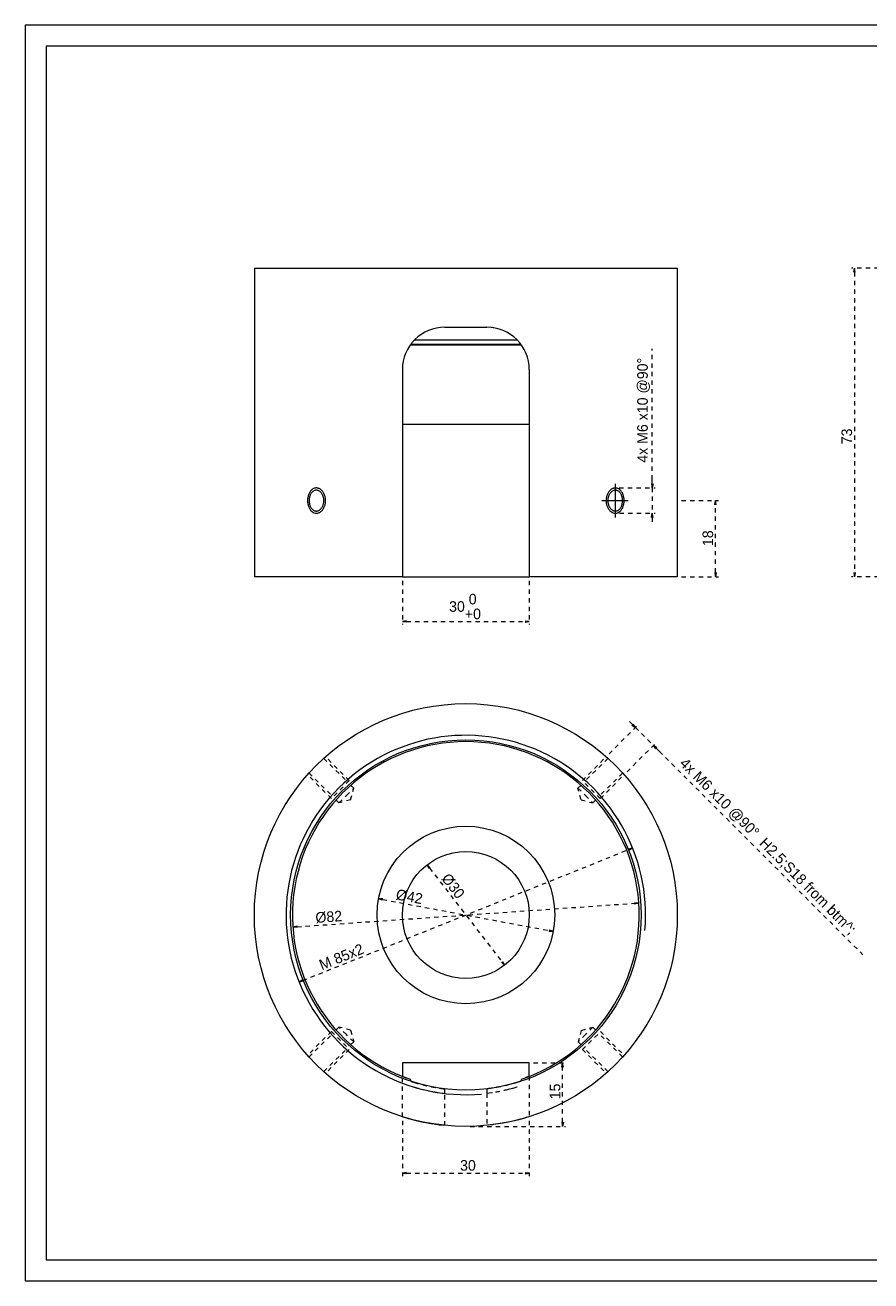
# Model space of a CAD drawing. Header units: millimetres. Extents: x 0 to 420, y 0 to 297.
# Drawn here: x 0 to 199.9, y 0 to 297 of the extents above; entities that cross this region are included whole.
import ezdxf

# ---------------------------------------------------------------- set-up
doc = ezdxf.new("R2010")
doc.units = ezdxf.units.MM
doc.linetypes.add('DASHDOT', pattern=[11.176, 8.128, -1.524, 0, -1.524])
doc.linetypes.add('DOT', pattern=[2.032, 1.016, -1.016])
for name, color, linetype in [('Axis', 5, 'DASHDOT'), ('Dimension', 5, 'DOT'), ('Outline', 7, 'Continuous')]:
    doc.layers.add(name, color=color, linetype=linetype)
doc.styles.add('VCDSTYLE10', font='Sans Serif.ttf')
doc.dimstyles.new('VCDDIMSTYLE01', dxfattribs={"dimtxt": 2.5, "dimasz": 1, "dimexe": 0.7, "dimexo": 1, "dimgap": 0.5, "dimtad": 1, "dimdsep": 46, "dimtxsty": 'VCDSTYLE10', "dimblk1": 'OPEN', "dimblk2": 'OPEN', "dimsah": 1, "dimcen": 0.09, "dimazin": 2, "dimtfac": 1, "dimtdec": 4, "dimtmove": 0, "dimatfit": 0, "dimfxl": 1, "dimtolj": 1, "dimtzin": 0, "dimarcsym": 0})

# ---------------------------------------------------------------- blocks, each defined once
blk = doc.blocks.new('_Open')
at = {"color": 0, "linetype": 'ByBlock', "lineweight": -2}
for p, q in [((-1, 0.166667), (0, 0)), ((-1, -0.166667), (0, 0)), ((0, 0), (-1, 0))]:
    blk.add_line(p, q, dxfattribs=at)
blk = doc.blocks.new('*D1')
at = {"layer": 'Defpoints', "color": 0}
for p in [(148.54, 126.64), (137.36, 123.95), (141.61, 119.71)]:
    blk.add_point(p, dxfattribs=at)
at = {"layer": 'Dimension', "color": 0, "lineweight": -2}
for p, q in [((138.07, 124.66), (144.79, 131.38)), ((143.59, 131.59), (142.89, 132.3)), ((144.3, 130.88), (148.54, 126.64)), ((142.31, 120.41), (149.04, 127.14)), ((148.54, 126.64), (198.03, 77.15)), ((149.25, 125.93), (149.96, 125.23))]:
    blk.add_line(p, q, dxfattribs=at)
for p, rotation in [((144.3, 130.88), 314.9999999999994), ((148.54, 126.64), 134.9999999999994)]:
    blk.add_blockref('_Open', p, dxfattribs=dict(at, rotation=rotation))
at = {"layer": 'Dimension', "color": 0, "insert": (175.48, 102.67), "char_height": 2.5, "attachment_point": 5, "rotation": 315, "style": 'VCDSTYLE10'}
blk.add_mtext('\\A1;4x M6 x10 @90°  {H2.5;S18 from btm^ ;}', dxfattribs=at)
blk = doc.blocks.new('*D3')
at = {"layer": 'Defpoints', "color": 0}
for p in [(119.19, 51.54), (127.08, 51.54), (104.19, 36.54)]:
    blk.add_point(p, dxfattribs=at)
at = {"layer": 'Dimension', "color": 0, "lineweight": -2}
for p, q in [((120.19, 51.54), (127.78, 51.54)), ((127.08, 37.54), (127.08, 50.54)), ((105.19, 36.54), (127.78, 36.54))]:
    blk.add_line(p, q, dxfattribs=at)
for p, rotation in [((127.08, 51.54), 90), ((127.08, 36.54), 270)]:
    blk.add_blockref('_Open', p, dxfattribs=dict(at, rotation=rotation))
at = {"layer": 'Dimension', "color": 0, "insert": (125.3, 44.81), "char_height": 2.5, "attachment_point": 5, "rotation": 90, "style": 'VCDSTYLE10'}
blk.add_mtext('\\A1;15', dxfattribs=at)
blk = doc.blocks.new('*D4')
at = {"layer": 'Defpoints', "color": 0}
for p in [(89.19, 38.84), (119.19, 38.84), (119.19, 25.5)]:
    blk.add_point(p, dxfattribs=at)
at = {"layer": 'Dimension', "color": 0, "lineweight": -2}
for p, q in [((89.19, 37.84), (89.19, 24.8)), ((119.19, 37.84), (119.19, 24.8)), ((90.19, 25.5), (118.19, 25.5))]:
    blk.add_line(p, q, dxfattribs=at)
at = {"layer": 'Dimension', "color": 0, "lineweight": -2, "rotation": 180}
blk.add_blockref('_Open', (89.19, 25.5), dxfattribs=at)
at = {"layer": 'Dimension', "color": 0, "lineweight": -2}
blk.add_blockref('_Open', (119.19, 25.5), dxfattribs=at)
at = {"layer": 'Dimension', "color": 0, "insert": (104.69, 27.3), "char_height": 2.5, "attachment_point": 5, "style": 'VCDSTYLE10'}
blk.add_mtext('\\A1;30', dxfattribs=at)
blk = doc.blocks.new('*D5')
at = {"layer": 'Defpoints', "color": 0}
for p in [(143.62, 102.39), (64.76, 70.68)]:
    blk.add_point(p, dxfattribs=at)
at = {"layer": 'Dimension', "color": 0, "lineweight": -2}
blk.add_line((65.69, 71.05), (142.7, 102.02), dxfattribs=at)
for p, rotation in [((143.62, 102.39), 21.90581329141331), ((64.76, 70.68), 201.9058132914133)]:
    blk.add_blockref('_Open', p, dxfattribs=dict(at, rotation=rotation))
at = {"layer": 'Dimension', "color": 0, "insert": (74.77, 76.64), "char_height": 2.5, "attachment_point": 5, "rotation": 21.9058, "style": 'VCDSTYLE10'}
blk.add_mtext('\\A1;M 85x2', dxfattribs=at)
blk = doc.blocks.new('*D6')
at = {"layer": 'Defpoints', "color": 0}
for p in [(83.55, 90.39), (124.84, 82.68)]:
    blk.add_point(p, dxfattribs=at)
at = {"layer": 'Dimension', "color": 0, "lineweight": -2}
blk.add_line((84.53, 90.2), (123.85, 82.87), dxfattribs=at)
for p, rotation in [((83.55, 90.39), 169.4287092882102), ((124.84, 82.68), 349.4287092882101)]:
    blk.add_blockref('_Open', p, dxfattribs=dict(at, rotation=rotation))
at = {"layer": 'Dimension', "color": 0, "insert": (90.84, 90.85), "char_height": 2.5, "attachment_point": 5, "rotation": 349.4287, "style": 'VCDSTYLE10'}
blk.add_mtext('\\A1;%%c42', dxfattribs=at)
blk = doc.blocks.new('*D10')
at = {"layer": 'Defpoints', "color": 0}
for p in [(139.48, 187.53), (139.55, 181.54), (148.28, 181.54)]:
    blk.add_point(p, dxfattribs=at)
at = {"layer": 'Dimension', "color": 0, "lineweight": -2}
for p, q in [((148.28, 187.53), (148.28, 220.43)), ((140.48, 187.53), (148.98, 187.53)), ((148.28, 188.53), (148.28, 189.53)), ((148.28, 187.53), (148.28, 181.54)), ((140.55, 181.54), (148.98, 181.54)), ((148.28, 180.54), (148.28, 179.54))]:
    blk.add_line(p, q, dxfattribs=at)
for p, rotation in [((148.28, 187.53), 270), ((148.28, 181.54), 90)]:
    blk.add_blockref('_Open', p, dxfattribs=dict(at, rotation=rotation))
at = {"layer": 'Dimension', "color": 0, "insert": (146.21, 205.91), "char_height": 2.5, "attachment_point": 5, "rotation": 90, "style": 'VCDSTYLE10'}
blk.add_mtext('\\A1;4x M6 x10 @90°', dxfattribs=at)
blk = doc.blocks.new('*D11')
at = {"layer": 'Defpoints', "color": 0}
for p in [(154.19, 184.54), (163.22, 184.54), (154.19, 166.54)]:
    blk.add_point(p, dxfattribs=at)
at = {"layer": 'Dimension', "color": 0, "lineweight": -2}
for p, q in [((155.19, 184.54), (163.92, 184.54)), ((163.22, 167.54), (163.22, 183.54)), ((155.19, 166.54), (163.92, 166.54))]:
    blk.add_line(p, q, dxfattribs=at)
for p, rotation in [((163.22, 184.54), 90), ((163.22, 166.54), 270)]:
    blk.add_blockref('_Open', p, dxfattribs=dict(at, rotation=rotation))
at = {"layer": 'Dimension', "color": 0, "insert": (161.42, 175.65), "char_height": 2.5, "attachment_point": 5, "rotation": 90, "style": 'VCDSTYLE10'}
blk.add_mtext('\\A1;18', dxfattribs=at)
blk = doc.blocks.new('*D12')
at = {"layer": 'Defpoints', "color": 0}
for p in [(89.19, 166.54), (119.19, 166.54), (119.19, 155.97)]:
    blk.add_point(p, dxfattribs=at)
at = {"layer": 'Dimension', "color": 0, "lineweight": -2}
for p, q in [((89.19, 165.54), (89.19, 155.27)), ((119.19, 165.54), (119.19, 155.27)), ((90.19, 155.97), (118.19, 155.97))]:
    blk.add_line(p, q, dxfattribs=at)
at = {"layer": 'Dimension', "color": 0, "lineweight": -2, "rotation": 180}
blk.add_blockref('_Open', (89.19, 155.97), dxfattribs=at)
at = {"layer": 'Dimension', "color": 0, "lineweight": -2}
blk.add_blockref('_Open', (119.19, 155.97), dxfattribs=at)
at = {"layer": 'Dimension', "color": 0, "insert": (104, 159.5), "char_height": 2.5, "attachment_point": 5, "style": 'VCDSTYLE10'}
blk.add_mtext('\\A1;30\\S 0^ +0;', dxfattribs=at)
blk = doc.blocks.new('*D15')
at = {"layer": 'Defpoints', "color": 0}
for p in [(214.99, 239.54), (196.07, 166.54), (214.99, 166.54)]:
    blk.add_point(p, dxfattribs=at)
at = {"layer": 'Dimension', "color": 0, "lineweight": -2}
for p, q in [((213.99, 239.54), (195.37, 239.54)), ((196.07, 238.54), (196.07, 167.54)), ((213.99, 166.54), (195.37, 166.54))]:
    blk.add_line(p, q, dxfattribs=at)
for p, rotation in [((196.07, 239.54), 90), ((196.07, 166.54), 270)]:
    blk.add_blockref('_Open', p, dxfattribs=dict(at, rotation=rotation))
at = {"layer": 'Dimension', "color": 0, "insert": (194.27, 199.73), "char_height": 2.5, "attachment_point": 5, "rotation": 90, "style": 'VCDSTYLE10'}
blk.add_mtext('\\A1;73', dxfattribs=at)
blk = doc.blocks.new('*D22')
at = {"layer": 'Defpoints', "color": 0}
for p in [(95.02, 98.41), (113.36, 74.66)]:
    blk.add_point(p, dxfattribs=at)
at = {"layer": 'Dimension', "color": 0, "lineweight": -2}
blk.add_line((95.64, 97.62), (112.75, 75.45), dxfattribs=at)
for p, rotation in [((95.02, 98.41), 127.6794021081232), ((113.36, 74.66), 307.6794021081232)]:
    blk.add_blockref('_Open', p, dxfattribs=dict(at, rotation=rotation))
at = {"layer": 'Dimension', "color": 0, "insert": (101.17, 93.38), "char_height": 2.5, "attachment_point": 5, "rotation": 307.6794, "style": 'VCDSTYLE10'}
blk.add_mtext('\\A1;%%c30', dxfattribs=at)
blk = doc.blocks.new('*D23')
at = {"layer": 'Defpoints', "color": 0}
for p in [(145.09, 89.39), (63.29, 83.68)]:
    blk.add_point(p, dxfattribs=at)
at = {"layer": 'Dimension', "color": 0, "lineweight": -2}
blk.add_line((64.29, 83.75), (144.1, 89.32), dxfattribs=at)
for p, rotation in [((145.09, 89.39), 3.998600407207364), ((63.29, 83.68), 183.9986004072074)]:
    blk.add_blockref('_Open', p, dxfattribs=dict(at, rotation=rotation))
at = {"layer": 'Dimension', "color": 0, "insert": (71.79, 86.07), "char_height": 2.5, "attachment_point": 5, "rotation": 3.9986, "style": 'VCDSTYLE10'}
blk.add_mtext('\\A1;%%c82', dxfattribs=at)
blk = doc.blocks.new('Sheet Border')
at = {"layer": 'Outline', "color": 2}
for points in [[(0, 0), (420, 0), (420, 297), (0, 297), (0, 0)], [(5, 5), (415, 5), (415, 292), (5, 292), (5, 5)]]:
    blk.add_lwpolyline(points, dxfattribs=at)

msp = doc.modelspace()

# ---------------------------------------------------------------- linework, layer by layer
at = {"color": 2}
for p, q in [((54.193, 239.535), (54.193, 166.535)), ((54.193, 239.535), (154.193, 239.535)), ((154.193, 239.535), (154.193, 166.535)), ((99.193, 225.535), (109.193, 225.535)), ((117.347, 221.294), (91.039, 221.294)), ((91.2, 221.535), (117.186, 221.535)), ((92.059, 222.535), (116.326, 222.535)), ((89.193, 215.535), (89.193, 166.535)), ((119.193, 215.535), (119.193, 166.535)), ((119.193, 202.535), (89.193, 202.535)), ((89.193, 166.535), (54.193, 166.535)), ((89.193, 166.535), (119.193, 166.535)), ((154.193, 166.535), (119.193, 166.535)), ((89.193, 51.535), (89.193, 48.396)), ((119.193, 51.535), (89.193, 51.535)), ((119.193, 48.396), (119.193, 51.535))]:
    msp.add_line(p, q, dxfattribs=at)
at = {"color": 6, "linetype": 'DOT'}
for p, q in [((70.619, 123.586), (76.265, 117.94)), ((76.647, 118.323), (71.098, 123.873)), ((131.738, 118.323), (137.288, 123.873)), ((137.767, 123.586), (132.121, 117.94)), ((72.405, 114.08), (66.855, 119.63)), ((67.141, 120.109), (72.787, 114.463)), ((141.244, 120.109), (135.598, 114.463)), ((135.981, 114.08), (141.53, 119.63)), ((76.647, 118.323), (72.405, 114.08)), ((75.94, 114.787), (77.679, 116.526)), ((77.679, 116.526), (76.265, 117.94)), ((76.944, 113.784), (77.679, 116.526)), ((130.706, 116.526), (132.121, 117.94)), ((130.706, 116.526), (132.445, 114.787)), ((131.441, 113.784), (130.706, 116.526)), ((135.981, 114.08), (131.738, 118.323)), ((74.202, 113.049), (72.787, 114.463)), ((74.202, 113.049), (75.94, 114.787)), ((76.944, 113.784), (74.202, 113.049)), ((131.441, 113.784), (134.184, 113.049)), ((132.445, 114.787), (134.184, 113.049)), ((134.184, 113.049), (135.598, 114.463)), ((74.202, 60.021), (72.787, 58.607)), ((75.94, 58.283), (74.202, 60.021)), ((76.944, 59.286), (74.202, 60.021)), ((131.473, 59.255), (134.216, 59.989)), ((134.216, 59.989), (132.477, 58.251)), ((134.216, 59.989), (135.63, 58.575)), ((72.405, 58.99), (66.855, 53.44)), ((67.141, 52.961), (72.787, 58.607)), ((72.405, 58.99), (76.647, 54.747)), ((77.679, 56.544), (75.94, 58.283)), ((77.679, 56.544), (76.265, 55.13)), ((76.944, 59.286), (77.679, 56.544)), ((131.473, 59.255), (130.738, 56.512)), ((132.477, 58.251), (130.738, 56.512)), ((130.738, 56.512), (132.153, 55.098)), ((131.77, 54.715), (136.012, 58.958)), ((141.244, 52.961), (135.63, 58.575)), ((136.012, 58.958), (141.53, 53.44)), ((70.619, 49.484), (76.265, 55.13)), ((76.647, 54.747), (71.098, 49.197)), ((131.77, 54.715), (137.288, 49.197)), ((137.767, 49.484), (132.153, 55.098)), ((89.193, 48.396), (89.193, 48.377)), ((89.193, 38.838), (89.193, 48.377)), ((119.193, 48.377), (119.193, 48.396)), ((119.193, 48.377), (119.193, 38.838)), ((91.155, 47.315), (91.193, 47.211)), ((99.193, 44.33), (99.193, 45.42)), ((109.193, 45.42), (109.193, 44.33)), ((117.23, 47.315), (117.193, 47.211)), ((99.193, 36.786), (99.193, 44.33)), ((109.193, 44.33), (109.193, 36.786))]:
    msp.add_line(p, q, dxfattribs=at)
at = {"color": 6}
for p, q in [((71.098, 123.873), (71.022, 123.948)), ((137.288, 123.873), (137.363, 123.948)), ((66.855, 119.63), (66.78, 119.705)), ((141.53, 119.63), (141.606, 119.705)), ((66.855, 53.44), (66.78, 53.365)), ((141.53, 53.44), (141.606, 53.365)), ((71.098, 49.197), (71.022, 49.122)), ((137.288, 49.197), (137.363, 49.122))]:
    msp.add_line(p, q, dxfattribs=at)
at = {"color": 2}
for points in [[(91.017, 47.71), (91.104, 47.459), (91.155, 47.315)], [(117.368, 47.71), (117.281, 47.459), (117.23, 47.315)]]:
    msp.add_lwpolyline(points, dxfattribs=at)
at = {"color": 6, "linetype": 'DOT'}
for points in [[(91.193, 47.211), (91.259, 47.189), (92.051, 46.937)], [(94.193, 45.228), (95.366, 44.962), (96.604, 44.718)], [(115.28, 45.507), (115.192, 45.483), (114.193, 45.228)], [(116.334, 45.806), (116.264, 45.785), (115.28, 45.507)], [(117.193, 47.211), (117.126, 47.189), (116.334, 46.937)], [(110.498, 44.505), (109.74, 44.399), (109.193, 44.33)], [(89.193, 38.838), (89.278, 38.811), (89.533, 38.732), (89.954, 38.605), (90.532, 38.437), (91.252, 38.239), (91.259, 38.237), (92.122, 38.014), (93.105, 37.78), (94.193, 37.545), (95.366, 37.32), (96.604, 37.114), (97.666, 36.963), (97.887, 36.934), (99.193, 36.786)], [(119.193, 38.838), (119.107, 38.811), (118.852, 38.732), (118.431, 38.605), (117.853, 38.437), (117.134, 38.239), (117.126, 38.237), (116.264, 38.014), (115.28, 37.78), (114.193, 37.545), (113.02, 37.32), (111.781, 37.114), (110.719, 36.963), (110.498, 36.934), (109.193, 36.786)]]:
    msp.add_lwpolyline(points, dxfattribs=at)
at = {"color": 2}
for radius in [50, 41.418, 21, 15]:
    msp.add_circle((104.193, 86.535), radius, dxfattribs=at)
for centre, radius, start, end in [((99.193, 215.535), 10, 90, 180.00011), ((109.193, 215.535), 10, 359.99989, 90), ((109.193, 215.535), 10, 74.99944, 82.50004), ((104.193, 86.535), 41, 288.74442, 251.25558)]:
    msp.add_arc(centre, radius, start, end, dxfattribs=at)
at = {"color": 6}
msp.add_arc((104.193, 86.535), 42.5, 355, 275, dxfattribs=at)
at = {"color": 2}
for points, knots in [([(68.837, 181.535), (68.651, 181.535), (68.368, 181.59), (68.024, 181.76), (67.781, 181.937), (67.557, 182.158), (67.358, 182.418), (67.184, 182.714), (67.039, 183.041), (66.924, 183.392), (66.841, 183.762), (66.791, 184.145), (66.774, 184.535), (66.791, 184.925), (66.841, 185.308), (66.924, 185.678), (67.039, 186.029), (67.184, 186.356), (67.358, 186.652), (67.557, 186.912), (67.781, 187.133), (68.024, 187.31), (68.285, 187.439), (68.558, 187.518), (68.839, 187.544), (69.121, 187.517), (69.4, 187.438), (69.67, 187.309), (69.926, 187.133), (70.164, 186.913), (70.38, 186.653), (70.57, 186.357), (70.731, 186.031), (70.859, 185.68), (70.953, 185.309), (71.01, 184.925), (71.029, 184.535), (71.01, 184.145), (70.953, 183.761), (70.859, 183.39), (70.731, 183.039), (70.57, 182.713), (70.38, 182.417), (70.164, 182.157), (69.926, 181.937), (69.67, 181.761), (69.315, 181.591), (69.027, 181.535), (68.837, 181.535)], [0, 0, 0, 0, 0.0345197, 0.0523131, 0.0707687, 0.0900511, 0.1102565, 0.1314086, 0.1534548, 0.1762857, 0.1997397, 0.2236351, 0.2477569, 0.2718788, 0.2957742, 0.3192281, 0.3420591, 0.3641052, 0.3852573, 0.4054627, 0.4247452, 0.4432008, 0.4609941, 0.4783558, 0.4955584, 0.5128869, 0.5306068, 0.5489363, 0.5680318, 0.5879791, 0.6088057, 0.6304845, 0.652934, 0.6760381, 0.6996483, 0.7236127, 0.7477569, 0.7719012, 0.7958655, 0.8194758, 0.8425799, 0.8650294, 0.8867082, 0.9075347, 0.9274821, 0.9465775, 0.9649071, 1, 1, 1, 1]), ([(139.548, 181.535), (139.358, 181.535), (139.07, 181.591), (138.716, 181.761), (138.459, 181.937), (138.221, 182.157), (138.005, 182.417), (137.815, 182.713), (137.654, 183.039), (137.526, 183.39), (137.433, 183.761), (137.376, 184.145), (137.357, 184.535), (137.376, 184.925), (137.433, 185.309), (137.526, 185.68), (137.654, 186.031), (137.815, 186.357), (138.005, 186.653), (138.221, 186.913), (138.459, 187.133), (138.716, 187.309), (138.985, 187.438), (139.264, 187.517), (139.547, 187.544), (139.827, 187.518), (140.1, 187.439), (140.361, 187.31), (140.605, 187.133), (140.828, 186.912), (141.028, 186.652), (141.201, 186.356), (141.346, 186.029), (141.461, 185.678), (141.544, 185.308), (141.594, 184.925), (141.611, 184.535), (141.594, 184.145), (141.544, 183.762), (141.461, 183.392), (141.346, 183.041), (141.201, 182.714), (141.028, 182.418), (140.828, 182.158), (140.605, 181.937), (140.361, 181.76), (140.017, 181.59), (139.735, 181.535), (139.548, 181.535)], [0, 0, 0, 0, 0.0350929, 0.0534225, 0.0725179, 0.0924653, 0.1132918, 0.1349706, 0.1574201, 0.1805242, 0.2041345, 0.2280988, 0.2522431, 0.2763873, 0.3003517, 0.3239619, 0.347066, 0.3695155, 0.3911943, 0.4120209, 0.4319682, 0.4510637, 0.4693932, 0.4871131, 0.5044416, 0.5216442, 0.5390059, 0.5567992, 0.5752548, 0.5945373, 0.6147427, 0.6358948, 0.6579409, 0.6807719, 0.7042258, 0.7281212, 0.7522431, 0.7763649, 0.8002603, 0.8237143, 0.8465452, 0.8685914, 0.8897435, 0.9099489, 0.9292313, 0.9476869, 0.9654803, 1, 1, 1, 1]), ([(67.91, 186.604), (67.991, 186.679), (68.143, 186.796), (68.384, 186.915), (68.608, 186.98), (68.838, 187.001), (69.07, 186.979), (69.298, 186.915), (69.518, 186.809), (69.727, 186.664), (69.921, 186.484), (70.097, 186.271), (70.252, 186.028), (70.382, 185.761), (70.487, 185.473), (70.562, 185.169), (70.608, 184.855), (70.624, 184.535), (70.608, 184.215), (70.562, 183.901), (70.487, 183.597), (70.382, 183.309), (70.252, 183.042), (70.103, 182.808), (69.953, 182.624), (69.812, 182.483), (69.671, 182.366), (69.501, 182.253), (69.298, 182.156), (69.07, 182.091), (68.838, 182.069), (68.608, 182.091), (68.384, 182.155), (68.17, 182.261), (67.969, 182.406), (67.785, 182.587), (67.62, 182.8), (67.476, 183.043), (67.356, 183.31), (67.261, 183.598), (67.192, 183.902), (67.151, 184.216), (67.137, 184.535), (67.151, 184.854), (67.192, 185.168), (67.261, 185.472), (67.356, 185.76), (67.476, 186.027), (67.649, 186.318), (67.803, 186.504), (67.91, 186.604)], [0, 0, 0, 0, 0.0251511, 0.0429935, 0.0603855, 0.0775969, 0.094909, 0.1125952, 0.1308753, 0.1499146, 0.169807, 0.190582, 0.2122116, 0.2346163, 0.2576893, 0.2812887, 0.305249, 0.3293933, 0.3535326, 0.3774902, 0.4010869, 0.4241624, 0.4465736, 0.4682044, 0.4866064, 0.5001647, 0.5131307, 0.5279179, 0.5461998, 0.5638854, 0.5812, 0.598409, 0.6158015, 0.6336423, 0.6521571, 0.6715046, 0.6917704, 0.7129684, 0.7350427, 0.7578921, 0.7813633, 0.8052671, 0.8293931, 0.853514, 0.8774152, 0.9008838, 0.9237355, 0.9458163, 0.9670154, 1, 1, 1, 1]), ([(138.596, 186.604), (138.681, 186.679), (138.84, 186.796), (139.088, 186.915), (139.316, 186.979), (139.547, 187.001), (139.777, 186.98), (140.001, 186.915), (140.216, 186.809), (140.417, 186.664), (140.601, 186.484), (140.765, 186.27), (140.909, 186.027), (141.029, 185.76), (141.124, 185.472), (141.193, 185.168), (141.235, 184.854), (141.249, 184.535), (141.235, 184.216), (141.193, 183.902), (141.124, 183.598), (141.029, 183.31), (140.909, 183.043), (140.771, 182.809), (140.63, 182.624), (140.497, 182.483), (140.363, 182.366), (140.199, 182.253), (140.001, 182.155), (139.777, 182.091), (139.547, 182.069), (139.316, 182.091), (139.088, 182.156), (138.867, 182.261), (138.658, 182.406), (138.464, 182.586), (138.288, 182.799), (138.133, 183.042), (138.003, 183.309), (137.899, 183.597), (137.823, 183.901), (137.777, 184.215), (137.761, 184.535), (137.777, 184.855), (137.823, 185.169), (137.899, 185.473), (138.003, 185.761), (138.133, 186.028), (138.319, 186.32), (138.483, 186.504), (138.596, 186.604)], [0, 0, 0, 0, 0.0258758, 0.0441577, 0.0618433, 0.0791578, 0.0963668, 0.1137594, 0.1316001, 0.150115, 0.1694624, 0.1897283, 0.2109263, 0.2330006, 0.2558499, 0.2793212, 0.303225, 0.327351, 0.3514719, 0.3753731, 0.3988417, 0.4216935, 0.4437742, 0.4649734, 0.4829352, 0.4961312, 0.5087268, 0.5231091, 0.5409515, 0.5583436, 0.575555, 0.5928672, 0.6105533, 0.6288334, 0.6478727, 0.6677652, 0.6885401, 0.7101698, 0.7325744, 0.7556475, 0.7792468, 0.8032071, 0.8273514, 0.8514906, 0.8754483, 0.8990449, 0.9221204, 0.9445316, 0.9661624, 1, 1, 1, 1])]:
    msp.add_open_spline(points, degree=3, knots=knots, dxfattribs=at)
at = {"color": 6, "linetype": 'DOT'}
for points, knots in [([(89.193, 48.377), (89.324, 48.326), (89.595, 48.221), (90.201, 47.994), (90.679, 47.825), (91.017, 47.71)], [0, 0, 0, 0, 0.2182207, 0.4477554, 1, 1, 1, 1]), ([(119.193, 48.377), (119.061, 48.326), (118.791, 48.221), (118.184, 47.994), (117.707, 47.825), (117.368, 47.71)], [0, 0, 0, 0, 0.2182207, 0.4477554, 1, 1, 1, 1]), ([(92.051, 46.937), (92.333, 46.851), (92.844, 46.7), (93.608, 46.49), (94.436, 46.279), (95.445, 46.046), (96.583, 45.816), (97.853, 45.599), (98.713, 45.479), (99.193, 45.42)], [0, 0, 0, 0, 0.1208713, 0.2188653, 0.3250856, 0.4715391, 0.6434403, 0.8018257, 1, 1, 1, 1]), ([(92.051, 45.806), (92.302, 45.731), (93.013, 45.527), (93.728, 45.341), (94.193, 45.228)], [0, 0, 0, 0, 0.3539403, 1, 1, 1, 1]), ([(116.334, 46.937), (116.053, 46.851), (115.541, 46.7), (114.777, 46.49), (113.949, 46.279), (112.941, 46.046), (111.802, 45.816), (110.533, 45.599), (109.672, 45.479), (109.193, 45.42)], [0, 0, 0, 0, 0.1208713, 0.2188653, 0.3250856, 0.4715391, 0.6434403, 0.8018257, 1, 1, 1, 1])]:
    msp.add_open_spline(points, degree=3, knots=knots, dxfattribs=at)
for points in [[(96.604, 44.718), (97.463, 44.562), (98.326, 44.433), (99.193, 44.33)], [(114.193, 45.228), (112.973, 44.933), (111.739, 44.692), (110.498, 44.505)]]:
    msp.add_open_spline(points, degree=3, dxfattribs=at)
at = {"layer": 'Axis'}
for p, q in [((139.475, 188.533), (139.475, 180.537)), ((136.363, 184.535), (142.606, 184.535))]:
    msp.add_line(p, q, dxfattribs=at)

# ---------------------------------------------------------------- block references
at = {"layer": 'Outline'}
msp.add_blockref('Sheet Border', (0, 0), dxfattribs=at)

# ---------------------------------------------------------------- dimensions: what is measured, and where the dimension line sits
at = {"layer": 'Dimension'}
for base, p1, p2, picture, middle in [((196.066, 166.535), (214.989, 239.535), (214.989, 166.535), '*D15', (196.066, 199.732)), ((163.218, 184.535), (154.193, 166.535), (154.193, 184.535), '*D11', (163.218, 175.649)), ((127.078, 51.535), (104.193, 36.535), (119.193, 51.535), '*D3', (127.078, 44.809))]:
    dim = msp.add_linear_dim(base=base, p1=p1, p2=p2, angle=90, dimstyle='VCDDIMSTYLE01', dxfattribs=at)
    dim.commit()
    dim.dimension.update_dxf_attribs({"geometry": picture, "text_midpoint": middle, "dimtype": 160})
for base, p1, p2, angle, text, picture, middle, dimtype in [((148.281, 181.535), (139.475, 187.533), (139.548, 181.535), 90, '4x M6 x10 @90°', '*D10', (148.281, 205.914), 160), ((148.542, 126.642), (137.363, 123.948), (141.606, 119.705), 315, '4x M6 x10 @90°  {H2.5;S18 from btm^ ;}', '*D1', (173.995, 101.189), 161)]:
    dim = msp.add_linear_dim(base=base, p1=p1, p2=p2, angle=angle, text=text, dimstyle='VCDDIMSTYLE01', override={"dimpost": 'M <>'}, dxfattribs=at)
    dim.commit()
    dim.dimension.update_dxf_attribs({"geometry": picture, "text_midpoint": middle, "dimtype": dimtype})
dim = msp.add_linear_dim(base=(119.193, 155.969), p1=(89.193, 166.535), p2=(119.193, 166.535), dimstyle='VCDDIMSTYLE01', override={"dimtol": 1, "dimtm": -1e-10, "dimtdec": 5, "dimtzin": 8}, dxfattribs=at)
dim.commit()
dim.dimension.update_dxf_attribs({"geometry": '*D12', "text_midpoint": (103.998, 155.969), "dimtype": 160})
dim = msp.add_diameter_dim_2p(p1=(143.624, 102.391), p2=(64.761, 70.679), text='M 85x2', dimstyle='VCDDIMSTYLE01', override={"dimpost": 'M <>'}, dxfattribs=at)
dim.commit()
dim.dimension.update_dxf_attribs({"geometry": '*D5', "text_midpoint": (75.439, 74.973), "dimtype": 163})
for p1, p2, picture, middle in [((113.361, 74.663), (95.024, 98.407), '*D22', (99.752, 92.285)), ((124.836, 82.682), (83.549, 90.388), '*D6', (90.514, 89.088)), ((145.093, 89.394), (63.292, 83.676), '*D23', (71.919, 84.279))]:
    dim = msp.add_diameter_dim_2p(p1=p1, p2=p2, dimstyle='VCDDIMSTYLE01', dxfattribs=at)
    dim.commit()
    dim.dimension.update_dxf_attribs({"geometry": picture, "text_midpoint": middle, "dimtype": 163})
dim = msp.add_linear_dim(base=(119.193, 25.503), p1=(89.193, 38.838), p2=(119.193, 38.838), dimstyle='VCDDIMSTYLE01', dxfattribs=at)
dim.commit()
dim.dimension.update_dxf_attribs({"geometry": '*D4', "text_midpoint": (104.691, 25.503), "dimtype": 160})

doc.saveas('drawing.dxf')
